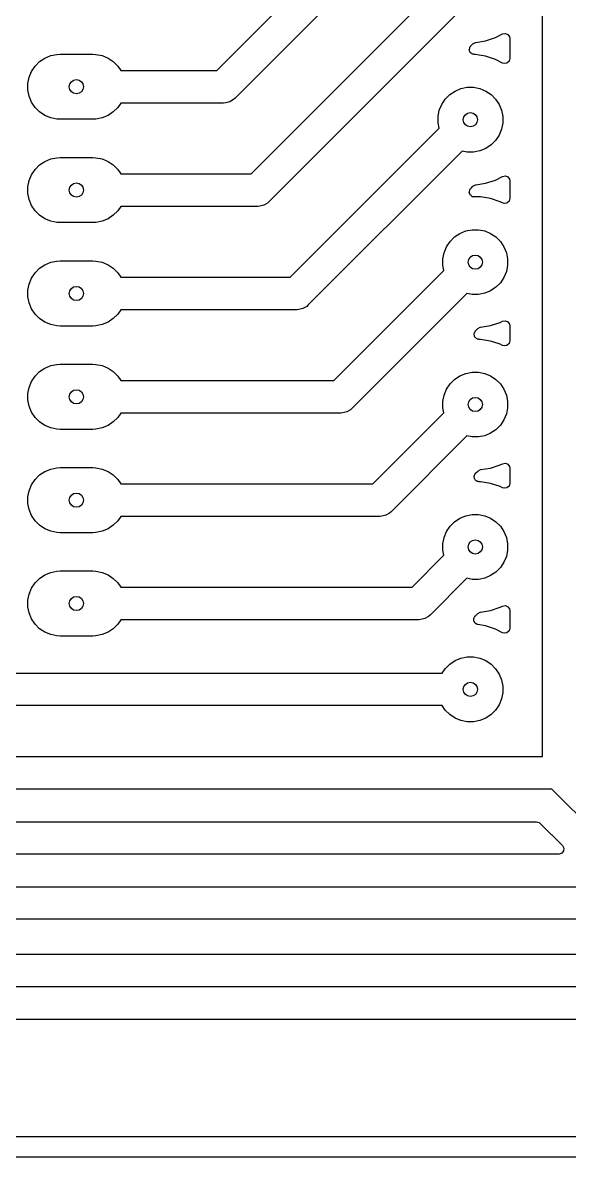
# Model space of a CAD drawing. Extents: x 162.5 to 226, y -124.5 to -51.5.
# Drawn here: x 181.18 to 194.62, y -124.5 to -96.62 of the extents above; entities that cross this region are included whole.
import ezdxf

# ---------------------------------------------------------------- set-up
doc = ezdxf.new("R2010")
doc.units = 0
doc.layers.add('BLACK', color=7, linetype='CONTINUOUS')

msp = doc.modelspace()

# ---------------------------------------------------------------- linework, layer by layer
at = {"layer": 'BLACK', "linetype": 'CONTINUOUS'}
for p, q in [((193.962, -114.651), (193.962, -59.171986)), ((185.954314, -97.79), (191.539078, -92.205235)), ((192.104764, -92.770921), (186.402843, -98.472843)), ((186.794314, -100.33), (191.419078, -95.705235)), ((191.984764, -96.270921), (187.242843, -101.012843)), ((192.564785, -97.06109), (192.804379, -96.983241)), ((192.804379, -96.983241), (192.981207, -96.893142)), ((192.981207, -96.893142), (193.049874, -96.880247)), ((193.049874, -96.880247), (193.114614, -96.906523)), ((193.114614, -96.906523), (193.154872, -96.963629)), ((193.154872, -96.963629), (193.1615, -97.003628)), ((193.1615, -97.003628), (193.1615, -97.496371)), ((192.163941, -97.284347), (192.166803, -97.271185)), ((192.171679, -97.305094), (192.163941, -97.284347)), ((192.164887, -97.257853), (192.174085, -97.237711)), ((192.166803, -97.271185), (192.164887, -97.257853)), ((192.174831, -97.327011), (192.171679, -97.305094)), ((192.174085, -97.237711), (192.178792, -97.216074)), ((192.178792, -97.216074), (192.192062, -97.198347)), ((192.192062, -97.198347), (192.193912, -97.194297)), ((192.193912, -97.194297), (192.199943, -97.18782)), ((192.199943, -97.18782), (192.212665, -97.175096)), ((192.212665, -97.175096), (192.253372, -97.134389)), ((192.253372, -97.134389), (192.314694, -97.100905)), ((192.314694, -97.100905), (192.321644, -97.099599)), ((192.321644, -97.099599), (192.564785, -97.06109)), ((181.481592, -97.682485), (181.592485, -97.571592)), ((181.592485, -97.571592), (181.722883, -97.484463)), ((181.722883, -97.484463), (181.867772, -97.424448)), ((181.867772, -97.424448), (182.021586, -97.393852)), ((182.021586, -97.393852), (182.1, -97.39)), ((182.1, -97.39), (182.9, -97.39)), ((182.9, -97.39), (182.978414, -97.393852)), ((182.978414, -97.393852), (183.132228, -97.424448)), ((183.132228, -97.424448), (183.277117, -97.484463)), ((183.277117, -97.484463), (183.407515, -97.571592)), ((183.407515, -97.571592), (183.518408, -97.682485)), ((192.183651, -97.33719), (192.174831, -97.327011)), ((192.188359, -97.349811), (192.183651, -97.33719)), ((192.206085, -97.36308), (192.188359, -97.349811)), ((192.220586, -97.379815), (192.206085, -97.36308)), ((192.233509, -97.383609), (192.220586, -97.379815)), ((192.244293, -97.391682), (192.233509, -97.383609)), ((192.266379, -97.393261), (192.244293, -97.391682)), ((192.287625, -97.3995), (192.266379, -97.393261)), ((192.315962, -97.3995), (192.287625, -97.3995)), ((192.405995, -97.41376), (192.315962, -97.3995)), ((192.564785, -97.43891), (192.405995, -97.41376)), ((192.804383, -97.51676), (192.564785, -97.43891)), ((192.981205, -97.606856), (192.804383, -97.51676)), ((193.141815, -97.56341), (193.089011, -97.609165)), ((193.1615, -97.496371), (193.141815, -97.56341)), ((181.334448, -97.957772), (181.394463, -97.812883)), ((181.394463, -97.812883), (181.481592, -97.682485)), ((183.518408, -97.682485), (183.590247, -97.79)), ((183.590247, -97.79), (185.954314, -97.79)), ((193.019853, -97.619109), (192.981205, -97.606856)), ((193.089011, -97.609165), (193.019853, -97.619109)), ((181.303852, -98.111586), (181.334448, -97.957772)), ((181.303852, -98.268414), (181.303852, -98.111586)), ((181.334448, -98.422228), (181.303852, -98.268414)), ((181.394463, -98.567117), (181.334448, -98.422228)), ((191.571592, -98.492485), (191.682485, -98.381592)), ((191.682485, -98.381592), (191.812883, -98.294463)), ((191.812883, -98.294463), (191.957772, -98.234448)), ((191.957772, -98.234448), (192.111586, -98.203852)), ((192.111586, -98.203852), (192.268414, -98.203852)), ((192.268414, -98.203852), (192.422228, -98.234448)), ((192.422228, -98.234448), (192.567117, -98.294463)), ((192.567117, -98.294463), (192.697515, -98.381592)), ((192.697515, -98.381592), (192.808408, -98.492485)), ((181.481592, -98.697515), (181.394463, -98.567117)), ((181.592485, -98.808408), (181.481592, -98.697515)), ((183.518408, -98.697515), (183.407515, -98.808408)), ((183.590247, -98.59), (183.518408, -98.697515)), ((186.12, -98.59), (183.590247, -98.59)), ((186.17221, -98.586578), (186.12, -98.59)), ((186.273074, -98.559552), (186.17221, -98.586578)), ((186.363505, -98.507341), (186.273074, -98.559552)), ((186.402843, -98.472843), (186.363505, -98.507341)), ((191.424448, -98.767772), (191.484463, -98.622883)), ((191.484463, -98.622883), (191.571592, -98.492485)), ((192.808408, -98.492485), (192.895537, -98.622883)), ((192.895537, -98.622883), (192.955552, -98.767772)), ((181.722883, -98.895537), (181.592485, -98.808408)), ((181.867772, -98.955552), (181.722883, -98.895537)), ((182.021586, -98.986148), (181.867772, -98.955552)), ((182.1, -98.99), (182.021586, -98.986148)), ((182.978414, -98.986148), (182.9, -98.99)), ((183.132228, -98.955552), (182.978414, -98.986148)), ((183.277117, -98.895537), (183.132228, -98.955552)), ((183.407515, -98.808408), (183.277117, -98.895537)), ((191.393852, -98.921586), (191.424448, -98.767772)), ((191.393852, -99.078414), (191.393852, -98.921586)), ((192.955552, -98.767772), (192.986148, -98.921586)), ((192.986148, -98.921586), (192.986148, -99.078414)), ((182.9, -98.99), (182.1, -98.99)), ((187.754314, -102.87), (191.419078, -99.205235)), ((191.419078, -99.205235), (191.393852, -99.078414)), ((192.955552, -99.232228), (192.895537, -99.377117)), ((192.986148, -99.078414), (192.955552, -99.232228)), ((192.808408, -99.507515), (192.697515, -99.618408)), ((192.895537, -99.377117), (192.808408, -99.507515)), ((191.984764, -99.770921), (188.202843, -103.552843)), ((192.111586, -99.796148), (191.984764, -99.770921)), ((192.268414, -99.796148), (192.111586, -99.796148)), ((192.422228, -99.765552), (192.268414, -99.796148)), ((192.567117, -99.705537), (192.422228, -99.765552)), ((192.697515, -99.618408), (192.567117, -99.705537)), ((181.592485, -100.111592), (181.722883, -100.024463)), ((181.722883, -100.024463), (181.867772, -99.964448)), ((181.867772, -99.964448), (182.021586, -99.933852)), ((182.021586, -99.933852), (182.1, -99.93)), ((182.1, -99.93), (182.9, -99.93)), ((182.9, -99.93), (182.978414, -99.933852)), ((182.978414, -99.933852), (183.132228, -99.964448)), ((183.132228, -99.964448), (183.277117, -100.024463)), ((183.277117, -100.024463), (183.407515, -100.111592)), ((181.334448, -100.497772), (181.394463, -100.352883)), ((181.394463, -100.352883), (181.481592, -100.222485)), ((181.481592, -100.222485), (181.592485, -100.111592)), ((183.407515, -100.111592), (183.518408, -100.222485)), ((183.518408, -100.222485), (183.590247, -100.33)), ((183.590247, -100.33), (186.794314, -100.33)), ((192.981207, -100.393142), (193.049874, -100.380247)), ((193.049874, -100.380247), (193.114614, -100.406523)), ((181.303852, -100.651586), (181.334448, -100.497772)), ((181.303852, -100.808414), (181.303852, -100.651586)), ((192.217578, -100.670185), (192.253372, -100.634389)), ((192.253372, -100.634389), (192.314694, -100.600905)), ((192.314694, -100.600905), (192.321644, -100.599599)), ((192.321644, -100.599599), (192.564785, -100.56109)), ((192.564785, -100.56109), (192.804379, -100.483241)), ((192.804379, -100.483241), (192.981207, -100.393142)), ((193.114614, -100.406523), (193.154872, -100.463629)), ((193.154872, -100.463629), (193.1615, -100.503628)), ((193.1615, -100.503628), (193.1615, -100.935228)), ((181.334448, -100.962228), (181.303852, -100.808414)), ((192.163941, -100.784347), (192.166803, -100.771185)), ((192.171679, -100.805094), (192.163941, -100.784347)), ((192.164887, -100.757853), (192.174085, -100.737711)), ((192.166803, -100.771185), (192.164887, -100.757853)), ((192.174831, -100.827011), (192.171679, -100.805094)), ((192.174085, -100.737711), (192.178792, -100.716074)), ((192.183651, -100.83719), (192.174831, -100.827011)), ((192.178792, -100.716074), (192.192062, -100.698347)), ((192.188359, -100.849811), (192.183651, -100.83719)), ((192.206085, -100.86308), (192.188359, -100.849811)), ((192.192062, -100.698347), (192.193912, -100.694297)), ((192.193912, -100.694297), (192.199943, -100.68782)), ((192.199943, -100.68782), (192.217578, -100.670185)), ((192.220586, -100.879815), (192.206085, -100.86308)), ((192.233509, -100.883609), (192.220586, -100.879815)), ((192.244293, -100.891682), (192.233509, -100.883609)), ((192.266379, -100.893261), (192.244293, -100.891682)), ((192.287625, -100.8995), (192.266379, -100.893261)), ((192.435962, -100.8995), (192.287625, -100.8995)), ((192.684785, -100.93891), (192.435962, -100.8995)), ((192.924379, -101.016759), (192.684785, -100.93891)), ((193.1615, -100.935228), (193.141815, -101.002267)), ((181.394463, -101.107117), (181.334448, -100.962228)), ((181.481592, -101.237515), (181.394463, -101.107117)), ((183.590247, -101.13), (183.518408, -101.237515)), ((186.96, -101.13), (183.590247, -101.13)), ((187.01221, -101.126578), (186.96, -101.13)), ((187.113074, -101.099552), (187.01221, -101.126578)), ((187.203505, -101.047341), (187.113074, -101.099552)), ((187.242843, -101.012843), (187.203505, -101.047341)), ((192.924382, -101.01676), (192.924379, -101.016759)), ((192.924383, -101.016761), (192.924382, -101.01676)), ((192.981205, -101.045713), (192.924383, -101.016761)), ((193.019853, -101.057966), (192.981205, -101.045713)), ((193.089011, -101.048022), (193.019853, -101.057966)), ((193.141815, -101.002267), (193.089011, -101.048022)), ((181.592485, -101.348408), (181.481592, -101.237515)), ((181.722883, -101.435537), (181.592485, -101.348408)), ((181.867772, -101.495552), (181.722883, -101.435537)), ((182.021586, -101.526148), (181.867772, -101.495552)), ((183.132228, -101.495552), (182.978414, -101.526148)), ((183.277117, -101.435537), (183.132228, -101.495552)), ((183.407515, -101.348408), (183.277117, -101.435537)), ((183.518408, -101.237515), (183.407515, -101.348408)), ((182.1, -101.53), (182.021586, -101.526148)), ((182.9, -101.53), (182.1, -101.53)), ((182.978414, -101.526148), (182.9, -101.53)), ((191.932883, -101.794463), (192.077772, -101.734448)), ((192.077772, -101.734448), (192.231586, -101.703852)), ((192.231586, -101.703852), (192.388414, -101.703852)), ((192.388414, -101.703852), (192.542228, -101.734448)), ((192.542228, -101.734448), (192.687117, -101.794463)), ((191.604463, -102.122883), (191.691592, -101.992485)), ((191.691592, -101.992485), (191.802485, -101.881592)), ((191.802485, -101.881592), (191.932883, -101.794463)), ((192.687117, -101.794463), (192.817515, -101.881592)), ((192.817515, -101.881592), (192.928408, -101.992485)), ((192.928408, -101.992485), (193.015537, -102.122883)), ((191.513852, -102.421586), (191.544448, -102.267772)), ((191.544448, -102.267772), (191.604463, -102.122883)), ((193.015537, -102.122883), (193.075552, -102.267772)), ((193.075552, -102.267772), (193.106148, -102.421586)), ((181.592485, -102.651592), (181.722883, -102.564463)), ((181.722883, -102.564463), (181.867772, -102.504448)), ((181.867772, -102.504448), (182.021586, -102.473852)), ((182.021586, -102.473852), (182.1, -102.47)), ((182.1, -102.47), (182.9, -102.47)), ((182.9, -102.47), (182.978414, -102.473852)), ((182.978414, -102.473852), (183.132228, -102.504448)), ((183.132228, -102.504448), (183.277117, -102.564463)), ((183.277117, -102.564463), (183.407515, -102.651592)), ((191.513852, -102.578414), (191.513852, -102.421586)), ((191.539078, -102.705235), (191.513852, -102.578414)), ((193.106148, -102.578414), (193.075552, -102.732228)), ((193.106148, -102.421586), (193.106148, -102.578414)), ((181.334448, -103.037772), (181.394463, -102.892883)), ((181.394463, -102.892883), (181.481592, -102.762485)), ((181.481592, -102.762485), (181.592485, -102.651592)), ((183.407515, -102.651592), (183.518408, -102.762485)), ((183.518408, -102.762485), (183.590247, -102.87)), ((183.590247, -102.87), (187.754314, -102.87)), ((188.834314, -105.41), (191.539078, -102.705235)), ((193.015537, -102.877117), (192.928408, -103.007515)), ((193.075552, -102.732228), (193.015537, -102.877117)), ((181.303852, -103.191586), (181.334448, -103.037772)), ((192.817515, -103.118408), (192.687117, -103.205537)), ((192.928408, -103.007515), (192.817515, -103.118408)), ((181.303852, -103.348414), (181.303852, -103.191586)), ((181.334448, -103.502228), (181.303852, -103.348414)), ((192.104764, -103.270921), (189.282843, -106.092843)), ((192.231586, -103.296148), (192.104764, -103.270921)), ((192.388414, -103.296148), (192.231586, -103.296148)), ((192.542228, -103.265552), (192.388414, -103.296148)), ((192.687117, -103.205537), (192.542228, -103.265552)), ((181.394463, -103.647117), (181.334448, -103.502228)), ((181.481592, -103.777515), (181.394463, -103.647117)), ((183.590247, -103.67), (183.518408, -103.777515)), ((187.92, -103.67), (183.590247, -103.67)), ((187.97221, -103.666578), (187.92, -103.67)), ((188.073074, -103.639552), (187.97221, -103.666578)), ((188.163505, -103.587341), (188.073074, -103.639552)), ((188.202843, -103.552843), (188.163505, -103.587341)), ((181.592485, -103.888408), (181.481592, -103.777515)), ((181.722883, -103.975537), (181.592485, -103.888408)), ((181.867772, -104.035552), (181.722883, -103.975537)), ((183.277117, -103.975537), (183.132228, -104.035552)), ((183.407515, -103.888408), (183.277117, -103.975537)), ((183.518408, -103.777515), (183.407515, -103.888408)), ((192.684785, -104.06109), (192.924379, -103.983241)), ((192.924379, -103.983241), (192.981204, -103.954286)), ((192.981204, -103.954286), (193.049873, -103.94139)), ((193.049873, -103.94139), (193.114614, -103.967666)), ((193.114614, -103.967666), (193.154871, -104.024772)), ((182.021586, -104.066148), (181.867772, -104.035552)), ((182.1, -104.07), (182.021586, -104.066148)), ((182.9, -104.07), (182.1, -104.07)), ((182.978414, -104.066148), (182.9, -104.07)), ((183.132228, -104.035552), (182.978414, -104.066148)), ((192.283941, -104.284347), (192.286803, -104.271185)), ((192.291679, -104.305094), (192.283941, -104.284347)), ((192.284887, -104.257853), (192.294085, -104.237711)), ((192.286803, -104.271185), (192.284887, -104.257853)), ((192.294085, -104.237711), (192.298792, -104.216074)), ((192.298792, -104.216074), (192.312062, -104.198347)), ((192.312062, -104.198347), (192.313912, -104.194297)), ((192.313912, -104.194297), (192.319943, -104.18782)), ((192.319943, -104.18782), (192.324564, -104.183199)), ((192.324564, -104.183199), (192.373373, -104.134389)), ((192.373373, -104.134389), (192.434694, -104.100905)), ((192.434694, -104.100905), (192.441644, -104.099599)), ((192.441644, -104.099599), (192.684785, -104.06109)), ((193.154871, -104.024772), (193.1615, -104.064771)), ((193.1615, -104.064771), (193.1615, -104.435228)), ((192.294831, -104.327011), (192.291679, -104.305094)), ((192.303651, -104.33719), (192.294831, -104.327011)), ((192.308359, -104.349811), (192.303651, -104.33719)), ((192.326085, -104.36308), (192.308359, -104.349811)), ((192.340586, -104.379815), (192.326085, -104.36308)), ((192.353509, -104.383609), (192.340586, -104.379815)), ((192.364293, -104.391682), (192.353509, -104.383609)), ((192.386379, -104.393261), (192.364293, -104.391682)), ((192.407625, -104.3995), (192.386379, -104.393261)), ((192.435962, -104.3995), (192.407625, -104.3995)), ((192.684785, -104.43891), (192.435962, -104.3995)), ((192.924379, -104.516759), (192.684785, -104.43891)), ((192.924382, -104.51676), (192.924379, -104.516759)), ((192.924383, -104.516761), (192.924382, -104.51676)), ((192.981205, -104.545713), (192.924383, -104.516761)), ((193.019853, -104.557966), (192.981205, -104.545713)), ((193.089011, -104.548022), (193.019853, -104.557966)), ((193.141815, -104.502267), (193.089011, -104.548022)), ((193.1615, -104.435228), (193.141815, -104.502267)), ((181.592485, -105.191592), (181.722883, -105.104463)), ((181.722883, -105.104463), (181.867772, -105.044448)), ((181.867772, -105.044448), (182.021586, -105.013852)), ((182.021586, -105.013852), (182.1, -105.01)), ((182.1, -105.01), (182.9, -105.01)), ((182.9, -105.01), (182.978414, -105.013852)), ((182.978414, -105.013852), (183.132228, -105.044448)), ((183.132228, -105.044448), (183.277117, -105.104463)), ((183.277117, -105.104463), (183.407515, -105.191592)), ((181.394463, -105.432883), (181.481592, -105.302485)), ((181.481592, -105.302485), (181.592485, -105.191592)), ((183.407515, -105.191592), (183.518408, -105.302485)), ((183.518408, -105.302485), (183.590247, -105.41)), ((191.691592, -105.492485), (191.802485, -105.381592)), ((191.802485, -105.381592), (191.932883, -105.294463)), ((191.932883, -105.294463), (192.077772, -105.234448)), ((192.077772, -105.234448), (192.231586, -105.203852)), ((192.231586, -105.203852), (192.388414, -105.203852)), ((192.388414, -105.203852), (192.542228, -105.234448)), ((192.542228, -105.234448), (192.687117, -105.294463)), ((192.687117, -105.294463), (192.817515, -105.381592)), ((192.817515, -105.381592), (192.928408, -105.492485)), ((181.303852, -105.731586), (181.334448, -105.577772)), ((181.334448, -105.577772), (181.394463, -105.432883)), ((183.590247, -105.41), (188.834314, -105.41)), ((191.544448, -105.767772), (191.604463, -105.622883)), ((191.604463, -105.622883), (191.691592, -105.492485)), ((192.928408, -105.492485), (193.015537, -105.622883)), ((193.015537, -105.622883), (193.075552, -105.767772)), ((181.303852, -105.888414), (181.303852, -105.731586)), ((181.334448, -106.042228), (181.303852, -105.888414)), ((191.513852, -105.921586), (191.544448, -105.767772)), ((191.513852, -106.078414), (191.513852, -105.921586)), ((193.075552, -105.767772), (193.106148, -105.921586)), ((193.106148, -105.921586), (193.106148, -106.078414)), ((181.394463, -106.187117), (181.334448, -106.042228)), ((181.481592, -106.317515), (181.394463, -106.187117)), ((183.590247, -106.21), (183.518408, -106.317515)), ((189, -106.21), (183.590247, -106.21)), ((189.05221, -106.206578), (189, -106.21)), ((189.153074, -106.179552), (189.05221, -106.206578)), ((189.243505, -106.127341), (189.153074, -106.179552)), ((189.282843, -106.092843), (189.243505, -106.127341)), ((189.794314, -107.95), (191.539078, -106.205235)), ((191.539078, -106.205235), (191.513852, -106.078414)), ((193.075552, -106.232228), (193.015537, -106.377117)), ((193.106148, -106.078414), (193.075552, -106.232228)), ((181.592485, -106.428408), (181.481592, -106.317515)), ((181.722883, -106.515537), (181.592485, -106.428408)), ((181.867772, -106.575552), (181.722883, -106.515537)), ((183.277117, -106.515537), (183.132228, -106.575552)), ((183.407515, -106.428408), (183.277117, -106.515537)), ((183.518408, -106.317515), (183.407515, -106.428408)), ((192.928408, -106.507515), (192.817515, -106.618408)), ((193.015537, -106.377117), (192.928408, -106.507515)), ((182.021586, -106.606148), (181.867772, -106.575552)), ((182.1, -106.61), (182.021586, -106.606148)), ((182.9, -106.61), (182.1, -106.61)), ((182.978414, -106.606148), (182.9, -106.61)), ((183.132228, -106.575552), (182.978414, -106.606148)), ((192.104764, -106.770921), (190.242843, -108.632843)), ((192.231586, -106.796148), (192.104764, -106.770921)), ((192.388414, -106.796148), (192.231586, -106.796148)), ((192.542228, -106.765552), (192.388414, -106.796148)), ((192.687117, -106.705537), (192.542228, -106.765552)), ((192.817515, -106.618408), (192.687117, -106.705537)), ((181.722883, -107.644463), (181.867772, -107.584448)), ((181.867772, -107.584448), (182.021586, -107.553852)), ((182.021586, -107.553852), (182.1, -107.55)), ((182.1, -107.55), (182.9, -107.55)), ((182.9, -107.55), (182.978414, -107.553852)), ((182.978414, -107.553852), (183.132228, -107.584448)), ((183.132228, -107.584448), (183.277117, -107.644463)), ((192.373373, -107.634389), (192.434694, -107.600905)), ((192.434694, -107.600905), (192.441644, -107.599599)), ((192.441644, -107.599599), (192.684785, -107.56109)), ((192.684785, -107.56109), (192.924379, -107.483241)), ((192.924379, -107.483241), (192.981204, -107.454286)), ((192.981204, -107.454286), (193.049873, -107.44139)), ((193.049873, -107.44139), (193.114614, -107.467666)), ((193.114614, -107.467666), (193.154871, -107.524772)), ((193.154871, -107.524772), (193.1615, -107.564771)), ((193.1615, -107.564771), (193.1615, -107.935228)), ((181.394463, -107.972883), (181.481592, -107.842485)), ((181.481592, -107.842485), (181.592485, -107.731592)), ((181.592485, -107.731592), (181.722883, -107.644463)), ((183.277117, -107.644463), (183.407515, -107.731592)), ((183.407515, -107.731592), (183.518408, -107.842485)), ((183.518408, -107.842485), (183.590247, -107.95)), ((192.283941, -107.784347), (192.286803, -107.771185)), ((192.291679, -107.805094), (192.283941, -107.784347)), ((192.284887, -107.757853), (192.294085, -107.737711)), ((192.286803, -107.771185), (192.284887, -107.757853)), ((192.294831, -107.827011), (192.291679, -107.805094)), ((192.294085, -107.737711), (192.298792, -107.716074)), ((192.303651, -107.83719), (192.294831, -107.827011)), ((192.298792, -107.716074), (192.312062, -107.698347)), ((192.308359, -107.849811), (192.303651, -107.83719)), ((192.326085, -107.86308), (192.308359, -107.849811)), ((192.312062, -107.698347), (192.313912, -107.694297)), ((192.313912, -107.694297), (192.319943, -107.68782)), ((192.319943, -107.68782), (192.373373, -107.634389)), ((192.340586, -107.879815), (192.326085, -107.86308)), ((192.353509, -107.883609), (192.340586, -107.879815)), ((192.364293, -107.891682), (192.353509, -107.883609)), ((192.386379, -107.893261), (192.364293, -107.891682)), ((192.407625, -107.8995), (192.386379, -107.893261)), ((192.435962, -107.8995), (192.407625, -107.8995)), ((192.684785, -107.93891), (192.435962, -107.8995)), ((181.303852, -108.271586), (181.334448, -108.117772)), ((181.334448, -108.117772), (181.394463, -107.972883)), ((183.590247, -107.95), (189.794314, -107.95)), ((192.924379, -108.016759), (192.684785, -107.93891)), ((192.924382, -108.01676), (192.924379, -108.016759)), ((192.924383, -108.016761), (192.924382, -108.01676)), ((192.981205, -108.045713), (192.924383, -108.016761)), ((193.019853, -108.057966), (192.981205, -108.045713)), ((193.089011, -108.048022), (193.019853, -108.057966)), ((193.141815, -108.002267), (193.089011, -108.048022)), ((193.1615, -107.935228), (193.141815, -108.002267)), ((181.303852, -108.428414), (181.303852, -108.271586)), ((181.334448, -108.582228), (181.303852, -108.428414)), ((181.394463, -108.727117), (181.334448, -108.582228)), ((181.481592, -108.857515), (181.394463, -108.727117)), ((190.01221, -108.746578), (189.96, -108.75)), ((190.113074, -108.719552), (190.01221, -108.746578)), ((190.203505, -108.667341), (190.113074, -108.719552)), ((190.242843, -108.632843), (190.203505, -108.667341)), ((191.932883, -108.794463), (192.077772, -108.734448)), ((192.077772, -108.734448), (192.231586, -108.703852)), ((192.231586, -108.703852), (192.388414, -108.703852)), ((192.388414, -108.703852), (192.542228, -108.734448)), ((192.542228, -108.734448), (192.687117, -108.794463)), ((181.592485, -108.968408), (181.481592, -108.857515)), ((181.722883, -109.055537), (181.592485, -108.968408)), ((183.407515, -108.968408), (183.277117, -109.055537)), ((183.518408, -108.857515), (183.407515, -108.968408)), ((183.590247, -108.75), (183.518408, -108.857515)), ((189.96, -108.75), (183.590247, -108.75)), ((191.604463, -109.122883), (191.691592, -108.992485)), ((191.691592, -108.992485), (191.802485, -108.881592)), ((191.802485, -108.881592), (191.932883, -108.794463)), ((192.687117, -108.794463), (192.817515, -108.881592)), ((192.817515, -108.881592), (192.928408, -108.992485)), ((192.928408, -108.992485), (193.015537, -109.122883)), ((181.867772, -109.115552), (181.722883, -109.055537)), ((182.021586, -109.146148), (181.867772, -109.115552)), ((182.1, -109.15), (182.021586, -109.146148)), ((182.9, -109.15), (182.1, -109.15)), ((182.978414, -109.146148), (182.9, -109.15)), ((183.132228, -109.115552), (182.978414, -109.146148)), ((183.277117, -109.055537), (183.132228, -109.115552)), ((191.513852, -109.421586), (191.544448, -109.267772)), ((191.544448, -109.267772), (191.604463, -109.122883)), ((193.015537, -109.122883), (193.075552, -109.267772)), ((193.075552, -109.267772), (193.106148, -109.421586)), ((191.513852, -109.578414), (191.513852, -109.421586)), ((191.539078, -109.705235), (191.513852, -109.578414)), ((193.106148, -109.578414), (193.075552, -109.732228)), ((193.106148, -109.421586), (193.106148, -109.578414)), ((190.754314, -110.49), (191.539078, -109.705235)), ((193.075552, -109.732228), (193.015537, -109.877117)), ((181.722883, -110.184463), (181.867772, -110.124448)), ((181.867772, -110.124448), (182.021586, -110.093852)), ((182.021586, -110.093852), (182.1, -110.09)), ((182.1, -110.09), (182.9, -110.09)), ((182.9, -110.09), (182.978414, -110.093852)), ((182.978414, -110.093852), (183.132228, -110.124448)), ((183.132228, -110.124448), (183.277117, -110.184463)), ((192.817515, -110.118408), (192.687117, -110.205537)), ((192.928408, -110.007515), (192.817515, -110.118408)), ((193.015537, -109.877117), (192.928408, -110.007515)), ((181.394463, -110.512883), (181.481592, -110.382485)), ((181.481592, -110.382485), (181.592485, -110.271592)), ((181.592485, -110.271592), (181.722883, -110.184463)), ((183.277117, -110.184463), (183.407515, -110.271592)), ((183.407515, -110.271592), (183.518408, -110.382485)), ((183.518408, -110.382485), (183.590247, -110.49)), ((192.104764, -110.270921), (191.202843, -111.172843)), ((192.231586, -110.296148), (192.104764, -110.270921)), ((192.388414, -110.296148), (192.231586, -110.296148)), ((192.542228, -110.265552), (192.388414, -110.296148)), ((192.687117, -110.205537), (192.542228, -110.265552)), ((181.303852, -110.811586), (181.334448, -110.657772)), ((181.334448, -110.657772), (181.394463, -110.512883)), ((183.590247, -110.49), (190.754314, -110.49)), ((181.303852, -110.968414), (181.303852, -110.811586)), ((181.334448, -111.122228), (181.303852, -110.968414)), ((192.924379, -110.983241), (192.981204, -110.954286)), ((192.981204, -110.954286), (193.049873, -110.94139)), ((193.049873, -110.94139), (193.114614, -110.967666)), ((193.114614, -110.967666), (193.154871, -111.024772)), ((181.394463, -111.267117), (181.334448, -111.122228)), ((191.163505, -111.207341), (191.073074, -111.259552)), ((191.202843, -111.172843), (191.163505, -111.207341)), ((192.277631, -111.273068), (192.27796, -111.250069)), ((192.27796, -111.250069), (192.285272, -111.237942)), ((192.285272, -111.237942), (192.287594, -111.227272)), ((192.287594, -111.227272), (192.308742, -111.199021)), ((192.308742, -111.199021), (192.373376, -111.134387)), ((192.373376, -111.134387), (192.434697, -111.100904)), ((192.434697, -111.100904), (192.441629, -111.099602)), ((192.441629, -111.099602), (192.684785, -111.06109)), ((192.684785, -111.06109), (192.924379, -110.983241)), ((193.154871, -111.024772), (193.1615, -111.064771)), ((193.1615, -111.064771), (193.1615, -111.496371)), ((181.481592, -111.397515), (181.394463, -111.267117)), ((181.592485, -111.508408), (181.481592, -111.397515)), ((181.722883, -111.595537), (181.592485, -111.508408)), ((183.407515, -111.508408), (183.277117, -111.595537)), ((183.518408, -111.397515), (183.407515, -111.508408)), ((183.590247, -111.29), (183.518408, -111.397515)), ((190.92, -111.29), (183.590247, -111.29)), ((190.97221, -111.286578), (190.92, -111.29)), ((191.073074, -111.259552), (190.97221, -111.286578)), ((192.272742, -111.295545), (192.277631, -111.273068)), ((192.277141, -111.307341), (192.272742, -111.295545)), ((192.276962, -111.319931), (192.277141, -111.307341)), ((192.289121, -111.339458), (192.276962, -111.319931)), ((192.297159, -111.361009), (192.289121, -111.339458)), ((192.307237, -111.368553), (192.297159, -111.361009)), ((192.313893, -111.379243), (192.307237, -111.368553)), ((192.334677, -111.389096), (192.313893, -111.379243)), ((192.353092, -111.402881), (192.334677, -111.389096)), ((192.365651, -111.403779), (192.353092, -111.402881)), ((192.377028, -111.409172), (192.365651, -111.403779)), ((192.564785, -111.438909), (192.377028, -111.409172)), ((192.804383, -111.51676), (192.564785, -111.438909)), ((192.981205, -111.606856), (192.804383, -111.51676)), ((193.1615, -111.496371), (193.141815, -111.56341)), ((181.867772, -111.655552), (181.722883, -111.595537)), ((182.021586, -111.686148), (181.867772, -111.655552)), ((182.1, -111.69), (182.021586, -111.686148)), ((182.9, -111.69), (182.1, -111.69)), ((182.978414, -111.686148), (182.9, -111.69)), ((183.132228, -111.655552), (182.978414, -111.686148)), ((183.277117, -111.595537), (183.132228, -111.655552)), ((193.019853, -111.619109), (192.981205, -111.606856)), ((193.089011, -111.609165), (193.019853, -111.619109)), ((193.141815, -111.56341), (193.089011, -111.609165)), ((191.682485, -112.381592), (191.812883, -112.294463)), ((191.812883, -112.294463), (191.957772, -112.234448)), ((191.957772, -112.234448), (192.111586, -112.203852)), ((192.111586, -112.203852), (192.268414, -112.203852)), ((192.268414, -112.203852), (192.422228, -112.234448)), ((192.422228, -112.234448), (192.567117, -112.294463)), ((192.567117, -112.294463), (192.697515, -112.381592)), ((173.924886, -112.6), (191.499753, -112.6)), ((191.499753, -112.6), (191.571592, -112.492485)), ((191.571592, -112.492485), (191.682485, -112.381592)), ((192.697515, -112.381592), (192.808408, -112.492485)), ((192.808408, -112.492485), (192.895537, -112.622883)), ((192.895537, -112.622883), (192.955552, -112.767772)), ((192.955552, -112.767772), (192.986148, -112.921586)), ((192.986148, -112.921586), (192.986148, -113.078414)), ((192.986148, -113.078414), (192.955552, -113.232228)), ((191.499753, -113.4), (173.7592, -113.4)), ((191.571592, -113.507515), (191.499753, -113.4)), ((192.895537, -113.377117), (192.808408, -113.507515)), ((192.955552, -113.232228), (192.895537, -113.377117)), ((191.682485, -113.618408), (191.571592, -113.507515)), ((191.812883, -113.705537), (191.682485, -113.618408)), ((191.957772, -113.765552), (191.812883, -113.705537)), ((192.111586, -113.796148), (191.957772, -113.765552)), ((192.422228, -113.765552), (192.268414, -113.796148)), ((192.567117, -113.705537), (192.422228, -113.765552)), ((192.697515, -113.618408), (192.567117, -113.705537)), ((192.808408, -113.507515), (192.697515, -113.618408)), ((192.268414, -113.796148), (192.111586, -113.796148)), ((173.710685, -114.651), (193.962, -114.651)), ((194.196314, -115.451), (173.545, -115.451)), ((195.677557, -116.932243), (194.196314, -115.451)), ((176.137947, -116.2515), (193.813374, -116.2515)), ((193.813374, -116.2515), (193.880413, -116.271185)), ((193.880413, -116.271185), (193.901055, -116.287819)), ((193.901055, -116.287819), (194.452155, -116.838919)), ((194.364474, -117.0506), (177.116426, -117.0506)), ((194.37332, -117.050284), (194.364474, -117.0506)), ((194.438784, -117.025867), (194.37332, -117.050284)), ((194.480656, -116.969934), (194.438784, -117.025867)), ((194.452155, -116.838919), (194.48564, -116.900242)), ((194.48564, -116.900242), (194.480656, -116.969934)), ((176.733485, -117.8511), (202.139114, -117.8511)), ((202.3048, -118.6511), (176.5678, -118.6511)), ((174.037086, -119.5078), (202.747614, -119.5078)), ((202.9133, -120.3078), (173.8714, -120.3078)), ((173.776919, -121.1083), (203.007786, -121.1083)), ((225.3755, -123.9995), (163.1245, -123.9995)), ((226, -124.5), (162.5, -124.5))]:
    msp.add_line(p, q, dxfattribs=at)
at = {"layer": 'BLACK'}
for centre in [(182.5, -98.19), (192.19, -99), (182.5, -100.73), (192.31, -102.5), (182.5, -103.27), (182.5, -105.81), (192.31, -106), (182.5, -108.35), (192.31, -109.5), (182.5, -110.89), (192.19, -113)]:
    msp.add_circle(centre, 0.175, dxfattribs=at)
at = {"layer": 'WHITE'}
for centre in [(182.5, -98.19), (192.19, -99), (182.5, -100.73), (192.31, -102.5), (182.5, -103.27), (182.5, -105.81), (192.31, -106), (182.5, -108.35), (192.31, -109.5), (182.5, -110.89), (192.19, -113)]:
    msp.add_circle(centre, 0.175, dxfattribs=at)

doc.saveas('drawing.dxf')
